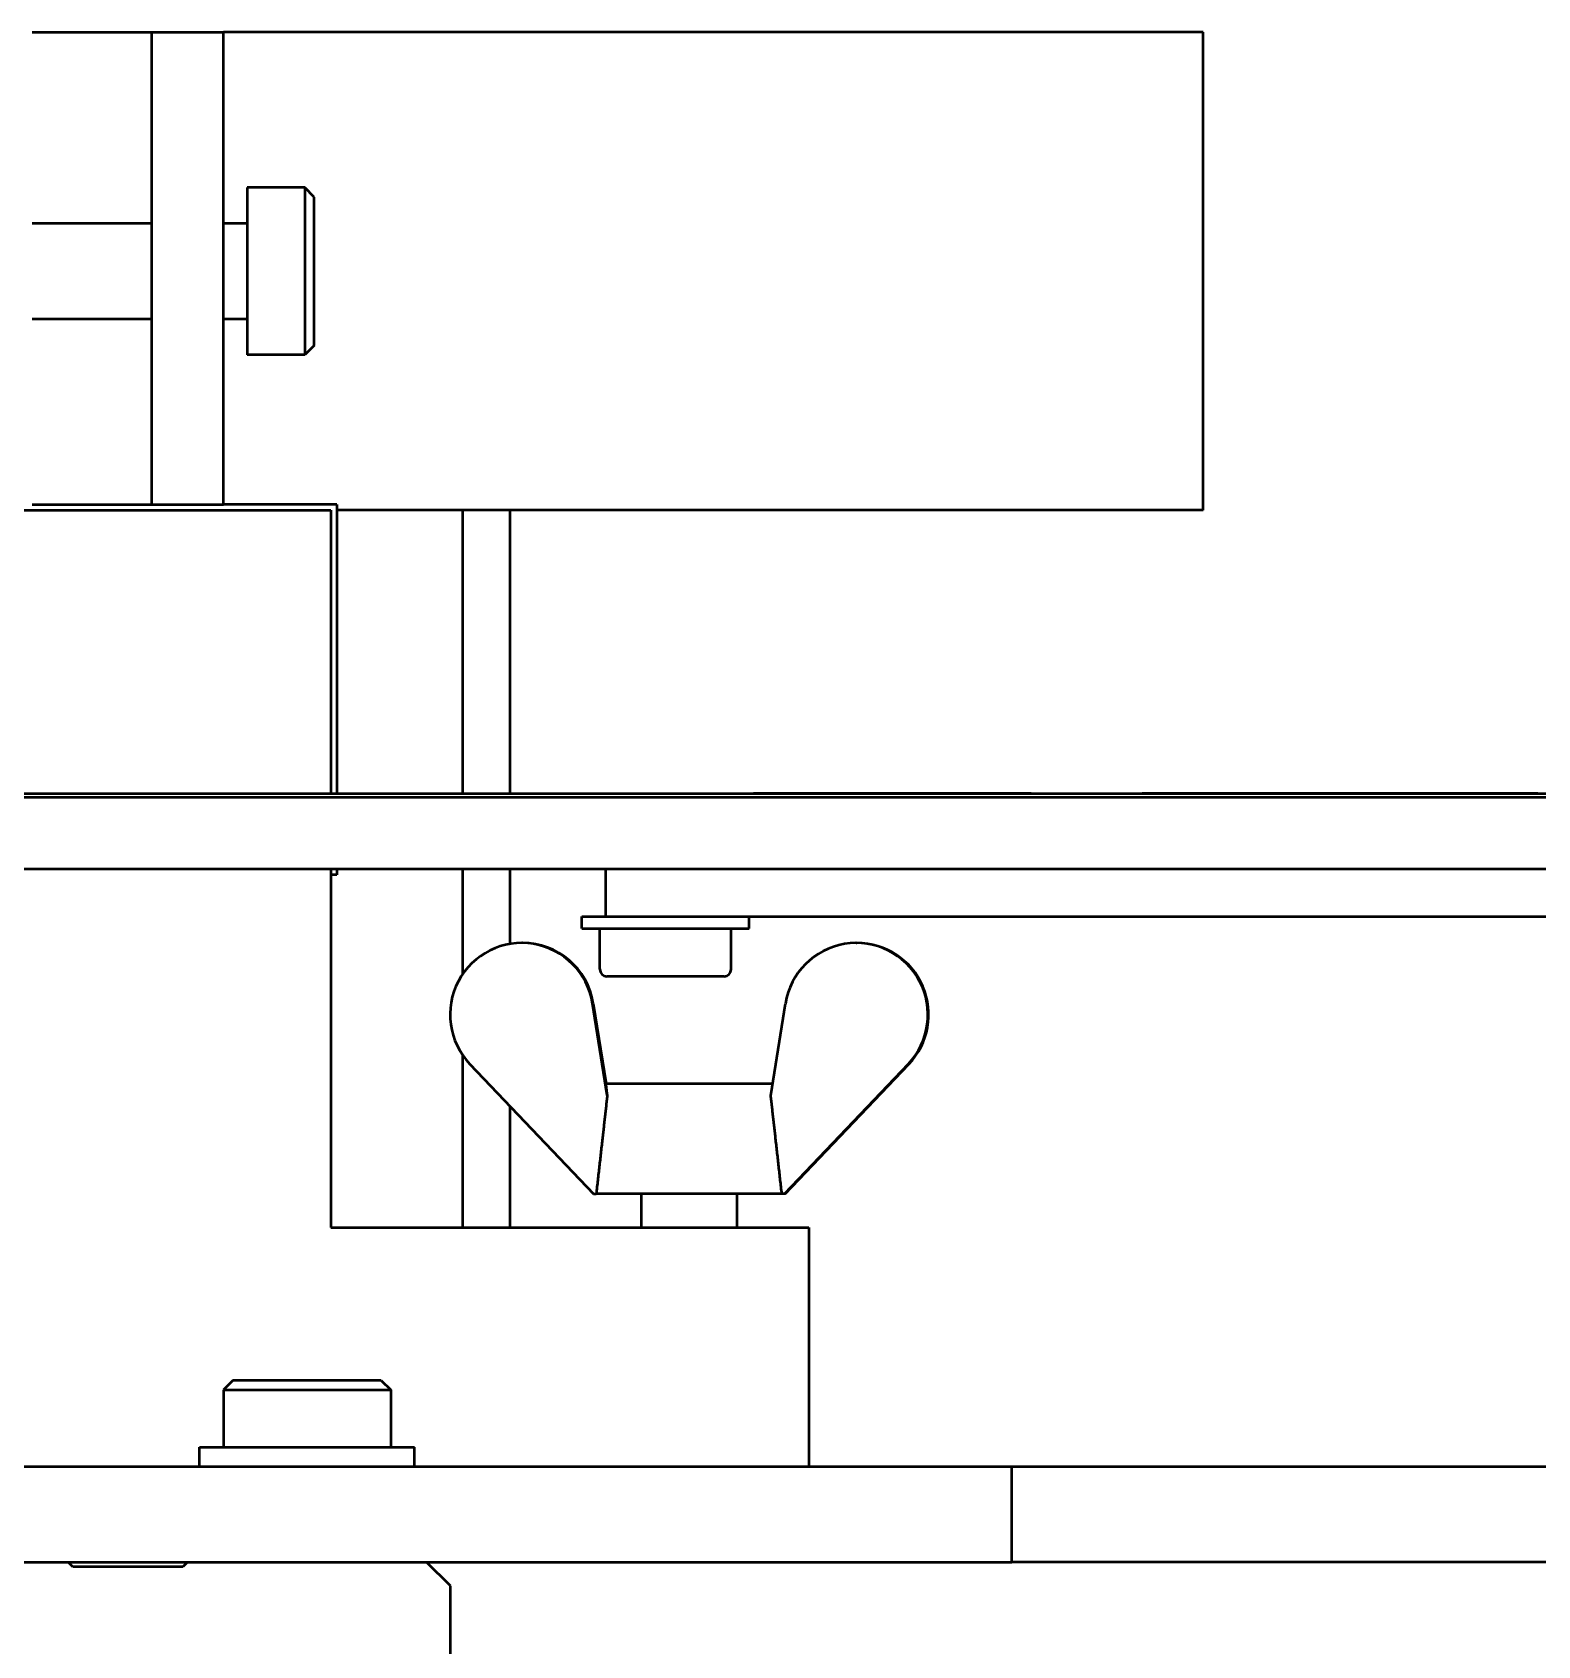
# Model space of a CAD drawing. Header units: millimetres. Extents: x -2015 to 3360, y -4745 to 2376.
# Drawn here: x 2127.4 to 2190.4, y 1527.8 to 1595.3 of the extents above; entities that cross this region are included whole.
import ezdxf

# ---------------------------------------------------------------- set-up
doc = ezdxf.new("R2010")
doc.units = ezdxf.units.MM
doc.header["$LTSCALE"] = 8
doc.layers.add('Visible (ISO)', color=7, linetype='Continuous', lineweight=50)

msp = doc.modelspace()

# ---------------------------------------------------------------- linework, layer by layer
at = {"layer": 'Visible (ISO)'}
for p, q in [((2127.443, 1595.305), (2132.443, 1595.305)), ((2132.443, 1575.555), (2132.443, 1595.305)), ((2132.443, 1595.305), (2135.443, 1595.305)), ((2135.443, 1575.555), (2135.443, 1595.305)), ((2176.443, 1595.305), (2135.443, 1595.305)), ((2176.443, 1575.305), (2176.443, 1595.305)), ((2136.443, 1588.805), (2136.443, 1581.805)), ((2138.843, 1588.805), (2136.443, 1588.805)), ((2138.843, 1588.805), (2138.843, 1581.805)), ((2139.243, 1588.405), (2138.843, 1588.805)), ((2139.243, 1582.205), (2139.243, 1588.405)), ((2132.443, 1587.305), (2127.443, 1587.305)), ((2136.443, 1587.305), (2135.443, 1587.305)), ((2132.443, 1583.305), (2127.443, 1583.305)), ((2136.443, 1583.305), (2135.443, 1583.305)), ((2138.843, 1581.805), (2136.443, 1581.805)), ((2139.243, 1582.205), (2138.843, 1581.805)), ((2127.443, 1575.555), (2132.443, 1575.555)), ((2132.443, 1575.555), (2135.443, 1575.555)), ((2140.193, 1575.555), (2135.443, 1575.555)), ((2140.193, 1575.555), (2140.193, 1575.305)), ((2119.943, 1575.305), (2139.943, 1575.305)), ((2139.943, 1575.305), (2139.943, 1563.455)), ((2140.193, 1575.305), (2140.193, 1563.455)), ((2176.443, 1575.305), (2140.193, 1575.305)), ((2145.443, 1575.305), (2145.443, 1563.455)), ((2147.443, 1563.455), (2147.443, 1575.305)), ((2109.943, 1563.455), (2406.943, 1563.455)), ((2157.625, 1563.455), (2157.625, 1563.465)), ((2157.625, 1563.465), (2169.246, 1563.465)), ((2169.246, 1563.455), (2169.246, 1563.465)), ((2173.89, 1563.465), (2177.682, 1563.465)), ((2173.89, 1563.455), (2173.89, 1563.465)), ((2177.682, 1563.465), (2182.86, 1563.465)), ((2177.682, 1563.455), (2177.682, 1563.465)), ((2182.86, 1563.465), (2186.021, 1563.465)), ((2186.021, 1563.465), (2186.653, 1563.465)), ((2186.021, 1563.455), (2186.021, 1563.465)), ((2186.653, 1563.465), (2190.445, 1563.465)), ((2186.653, 1563.455), (2186.653, 1563.465)), ((2190.445, 1563.455), (2190.445, 1563.465)), ((2099.943, 1563.305), (2416.943, 1563.305)), ((2099.943, 1560.305), (2416.943, 1560.305)), ((2139.943, 1560.305), (2139.943, 1545.305)), ((2140.193, 1560.055), (2139.943, 1560.055)), ((2140.193, 1560.305), (2140.193, 1560.055)), ((2145.443, 1560.305), (2145.443, 1555.884)), ((2147.443, 1557.166), (2147.443, 1560.305)), ((2151.443, 1558.305), (2151.443, 1560.305)), ((2150.443, 1558.305), (2151.443, 1558.305)), ((2150.443, 1557.805), (2150.443, 1558.305)), ((2151.443, 1558.305), (2151.494, 1558.305)), ((2151.494, 1558.305), (2156.393, 1558.305)), ((2156.393, 1558.305), (2360.494, 1558.305)), ((2157.443, 1557.805), (2157.443, 1558.305)), ((2150.443, 1557.805), (2157.443, 1557.805)), ((2151.193, 1556.105), (2151.193, 1557.805)), ((2156.693, 1556.105), (2156.693, 1557.805)), ((2147.959, 1557.205), (2147.929, 1557.205)), ((2161.927, 1557.205), (2161.957, 1557.205)), ((2156.393, 1555.805), (2151.493, 1555.805)), ((2151.505, 1550.822), (2150.891, 1554.677)), ((2150.922, 1554.677), (2151.459, 1551.305)), ((2158.35, 1550.822), (2158.965, 1554.677)), ((2145.443, 1552.526), (2145.443, 1545.305)), ((2145.757, 1552.136), (2150.928, 1546.705)), ((2164.099, 1552.136), (2158.927, 1546.705)), ((2158.958, 1546.705), (2164.13, 1552.136)), ((2158.427, 1551.305), (2151.443, 1551.305)), ((2151.443, 1551.305), (2151.443, 1551.303)), ((2147.443, 1545.305), (2147.443, 1550.365)), ((2150.928, 1546.705), (2151.043, 1546.705)), ((2158.813, 1546.705), (2151.043, 1546.705)), ((2152.943, 1545.305), (2152.943, 1546.705)), ((2156.943, 1545.305), (2156.943, 1546.705)), ((2158.927, 1546.705), (2158.813, 1546.705)), ((2158.958, 1546.705), (2158.927, 1546.705)), ((2139.943, 1545.305), (2159.943, 1545.305)), ((2159.943, 1545.305), (2159.943, 1535.305)), ((2135.843, 1538.905), (2135.443, 1538.505)), ((2135.443, 1538.505), (2142.443, 1538.505)), ((2135.443, 1538.505), (2135.443, 1536.105)), ((2142.043, 1538.905), (2135.843, 1538.905)), ((2142.043, 1538.905), (2142.443, 1538.505)), ((2142.443, 1538.505), (2142.443, 1536.105)), ((2134.443, 1536.105), (2143.443, 1536.105)), ((2134.443, 1535.305), (2134.443, 1536.105)), ((2143.443, 1535.305), (2143.443, 1536.105)), ((2099.943, 1535.305), (2168.443, 1535.305)), ((2168.443, 1531.305), (2168.443, 1535.305)), ((2168.443, 1535.305), (2348.443, 1535.305)), ((2099.943, 1531.305), (2168.443, 1531.305)), ((2129.143, 1531.105), (2128.943, 1531.305)), ((2133.743, 1531.105), (2129.143, 1531.105)), ((2133.943, 1531.305), (2133.743, 1531.105)), ((2144.943, 1530.305), (2143.943, 1531.305)), ((2251.443, 1531.305), (2168.443, 1531.305)), ((2144.943, 1524.305), (2144.943, 1530.305))]:
    msp.add_line(p, q, dxfattribs=at)
for centre, start, end in [((2151.493, 1556.105), 180, 270), ((2156.393, 1556.105), 270, 0)]:
    msp.add_arc(centre, 0.3, start, end, dxfattribs=at)
for centre, major_axis, ratio, start_param, end_param in [((2147.929, 1554.205), (0, 3), 0.99987, 4.870421, 8.614994), ((2161.927, 1554.205), (0, 3), 0.99987, 3.951376, 7.69595), ((2147.959, 1554.205), (0, 3), 0.99987, 4.870421, 6.283185), ((2161.957, 1554.205), (0, 3), 0.99987, 3.951376, 6.283185), ((2162.451, 1482.224), (-11.007, 69.082), 0.00183, 0.006708, 0.117988)]:
    msp.add_ellipse(centre, major_axis=major_axis, ratio=ratio, start_param=start_param, end_param=end_param, dxfattribs=at)
for points, weights in [([(2151.505, 1550.822), (2151.288, 1548.894), (2151.043, 1546.705)], [1.0004735734, 1.00211729301, 1]), ([(2158.813, 1546.705), (2158.568, 1548.894), (2158.35, 1550.822)], [1, 1.00211729304, 1.0004735734])]:
    msp.add_rational_spline(points, weights, degree=2, dxfattribs=at)

doc.saveas('drawing.dxf')
